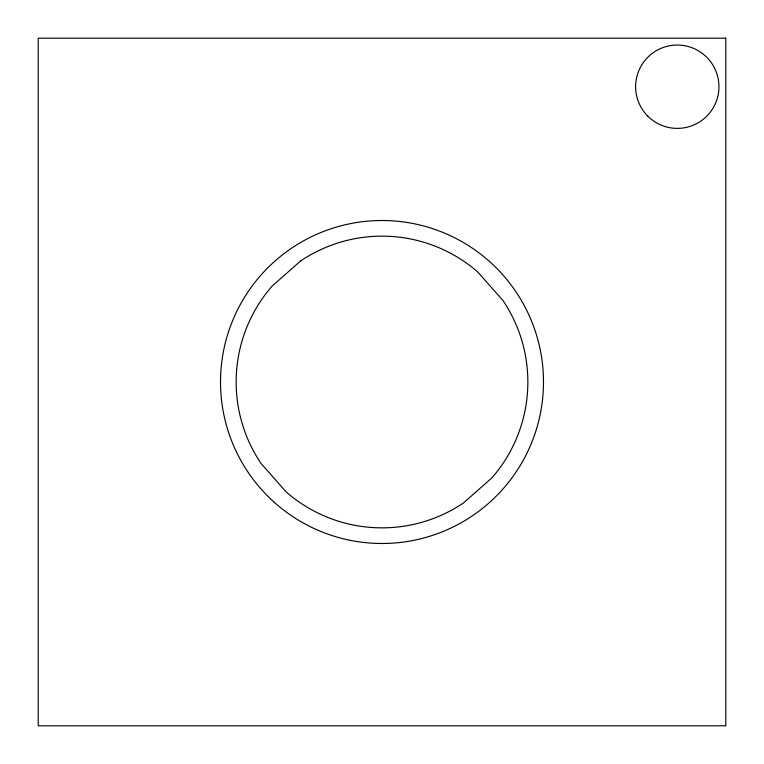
<?xml version="1.0" encoding="UTF-8"?>
<svg xmlns="http://www.w3.org/2000/svg" width="764" height="764" viewBox="0 0 764 764"><rect width="100%" height="100%" fill="white"/><g stroke="black" fill="none" stroke-linecap="round" stroke-linejoin="round"><path stroke-width="1.15" d="M300.538 261.021L271.994 286.223A145.857 145.857 0 0 0 261.021 463.462L286.223 492.006A145.857 145.857 0 0 0 463.462 502.979L492.006 477.777A145.857 145.857 0 0 0 502.979 300.538L477.777 271.994A145.857 145.857 0 0 0 300.538 261.021M725.8 38.2L38.2 38.2L38.2 725.8L725.8 725.8L725.8 38.2M647.815 116.185A41.676 41.676 0 0 0 717.53 97.505A41.676 41.676 0 0 0 666.494 46.47A41.676 41.676 0 0 0 647.815 116.185M273.617 501.709A161.481 161.481 0 0 0 539.861 416.008A161.481 161.481 0 0 0 332.521 228.283A161.481 161.481 0 0 0 273.617 501.709"/></g></svg>
